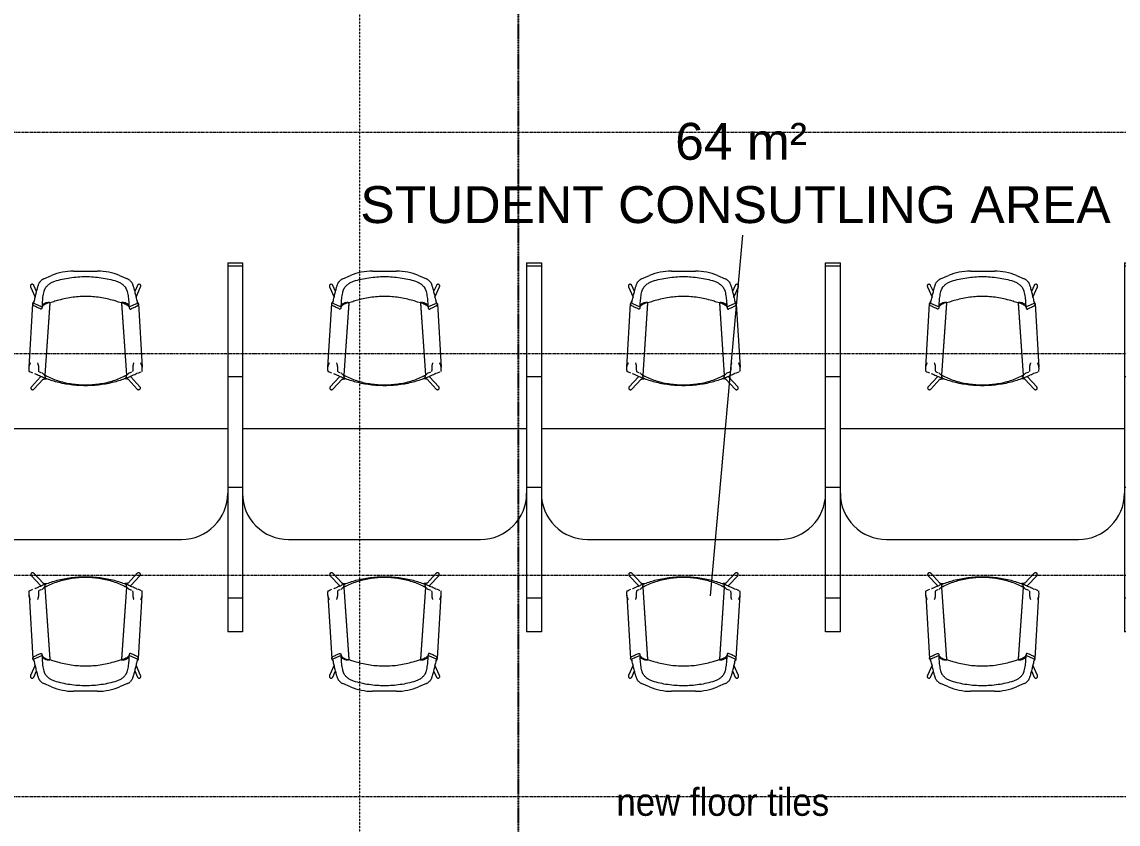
# Model space of a CAD drawing. Header units: millimetres. Extents: x -44657 to 28812, y -28146 to 16565.
# Drawn here: x -26081 to -20140, y -12626 to -8277 of the extents above; entities that cross this region are included whole.
import ezdxf

# ---------------------------------------------------------------- set-up
doc = ezdxf.new("R2010")
doc.units = ezdxf.units.MM
for name, pattern in [('1000 Dashed', [2, 1, -1]), ('Dash 1_5mm', [3, 1.5, -1.5]), ('Grid Line', [22.225, 12.7, -3.175, 3.175, -3.175])]:
    doc.linetypes.add(name, pattern=pattern)
for name, color, linetype, lineweight in [('A-AREA-IDEN', 2, 'Continuous', 5), ('A-DETL', 90, 'Continuous', 5), ('G-ANNO-SYMB', 111, 'Continuous', 5), ('G-ANNO-TEXT', 231, 'Continuous', 5), ('I-FURN', 30, 'Continuous', 5), ('S-GRID', 1, 'Continuous', 5)]:
    doc.layers.add(name, color=color, linetype=linetype, lineweight=lineweight)
doc.styles.add('Arial_1', font='arial.ttf', dxfattribs={"height": 200})
doc.styles.add('Arial_5', font='arial.ttf', dxfattribs={"width": 0.9, "height": 150})
pattern_1 = [(180, (-1540, 0), (-7e-14, -600), []), (270, (-1540, 0), (1200, 7e-14), [])]
pattern_2 = [(0, (0, 0), (0, 600), []), (90, (0, 0), (-1200, 7e-14), [])]
pattern_3 = [(0, (-1620, 0), (0, 600), []), (90, (-1620, 0), (-1200, 7e-14), [])]

# ---------------------------------------------------------------- blocks, each defined once
blk = doc.blocks.new('PD01 - Quiet pods - 1650mm H panel_ 750mm off the floor 700mm deep worktop - Quiet Pods-1038151-NEW PROPOSED GROUND STOREY PLAN _White Box_')
at = {"layer": 'I-FURN'}
h = blk.add_hatch(dxfattribs=at)
h.set_pattern_fill('FP_51', color=255, style=0, pattern_type=2)
h.set_pattern_definition([(0, (-3240, 0), (0, 600), []), (90, (-3240, 0), (-1200, 7e-14), [])])
h.paths.add_polyline_path([(-4780, 2250), (-4860, 2250), (-4860, 250), (-4780, 250), (-4780, 2046.8)])
h = blk.add_hatch(dxfattribs=at)
h.set_pattern_fill('FP_50', color=255, style=0, pattern_type=2)
h.set_pattern_definition(pattern_3)
h.paths.add_polyline_path([(-3160, 2250), (-3240, 2250), (-3240, 250), (-3160, 250), (-3160, 2046.8)])
h = blk.add_hatch(dxfattribs=at)
h.set_pattern_fill('FP_49', color=255, style=0, pattern_type=2)
h.set_pattern_definition(pattern_2)
h.paths.add_polyline_path([(-1540, 2250), (-1620, 2250), (-1620, 250), (-1540, 250), (-1540, 2046.8)])
h = blk.add_hatch(dxfattribs=at)
h.set_pattern_fill('FP_48', color=255, style=0, pattern_type=2)
h.set_pattern_definition(pattern_1)
h.paths.add_polyline_path([(80, 2250), (0, 2250), (0, 250), (80, 250), (80, 2046.8)])
at = {"layer": 'I-FURN', "color": 31}
for p, q in [((-4860, 2250), (-4780, 2250)), ((-4860, 250), (-4860, 2250)), ((-4780, 250), (-4780, 2250)), ((-3240, 2250), (-3160, 2250)), ((-3240, 250), (-3240, 2250)), ((-3160, 250), (-3160, 2250)), ((-1620, 2250), (-1540, 2250)), ((-1620, 250), (-1620, 2250)), ((-1540, 250), (-1540, 2250)), ((0, 2250), (80, 2250)), ((0, 2250), (0, 250)), ((80, 2250), (80, 250)), ((-3490, 1750), (-4530, 1750)), ((-1870, 1750), (-2910, 1750)), ((-250, 1750), (-1290, 1750)), ((-4780, 1150), (-3240, 1150)), ((-3160, 1150), (-1620, 1150)), ((-1540, 1150), (0, 1150)), ((-4780, 250), (-4860, 250)), ((-3160, 250), (-3240, 250)), ((-1540, 250), (-1620, 250)), ((80, 250), (0, 250))]:
    blk.add_line(p, q, dxfattribs=at)
for centre, start, end in [((-4530, 1500), 90, 180), ((-3490, 1500), 360, 90), ((-2910, 1500), 90, 180), ((-1870, 1500), 360, 90), ((-1290, 1500), 90, 180), ((-250, 1500), 360, 90)]:
    blk.add_arc(centre, 250, start, end, dxfattribs=at)
blk = doc.blocks.new('PD01 - Quiet pods - 1650mm H panel_ 750mm off the floor 700mm deep worktop - Quiet Pods-V54-NEW PROPOSED GROUND STOREY PLAN _White Box_')
at = {"layer": 'I-FURN'}
h = blk.add_hatch(dxfattribs=at)
h.set_pattern_fill('FP_50', color=255, style=0, pattern_type=2)
h.set_pattern_definition(pattern_3)
h.paths.add_polyline_path([(-3240, 2250), (-3240, 250), (-3160, 250), (-3160, 2250)])
h = blk.add_hatch(dxfattribs=at)
h.set_pattern_fill('FP_49', color=255, style=0, pattern_type=2)
h.set_pattern_definition(pattern_2)
h.paths.add_polyline_path([(-1620, 2250), (-1620, 250), (-1540, 250), (-1540, 2250)])
h = blk.add_hatch(dxfattribs=at)
h.set_pattern_fill('FP_48', color=255, style=0, pattern_type=2)
h.set_pattern_definition(pattern_1)
h.paths.add_polyline_path([(0, 2250), (0, 250), (80, 250), (80, 2250)])
at = {"layer": 'I-FURN', "color": 31}
for p, q in [((-3240, 2250), (-3160, 2250)), ((-3240, 250), (-3240, 2250)), ((-3160, 250), (-3160, 2250)), ((-1620, 2250), (-1540, 2250)), ((-1620, 250), (-1620, 2250)), ((-1540, 250), (-1540, 2250)), ((0, 2250), (80, 2250)), ((0, 2250), (0, 250)), ((80, 2250), (80, 250)), ((-3490, 1750), (-4530, 1750)), ((-1870, 1750), (-2910, 1750)), ((-250, 1750), (-1290, 1750)), ((-4780, 1150), (-3240, 1150)), ((-3160, 1150), (-1620, 1150)), ((-1540, 1150), (0, 1150)), ((-3160, 250), (-3240, 250)), ((-1540, 250), (-1620, 250)), ((80, 250), (0, 250))]:
    blk.add_line(p, q, dxfattribs=at)
for centre, start, end in [((-4530, 1500), 90, 180), ((-3490, 1500), 360, 90), ((-2910, 1500), 90, 180), ((-1870, 1500), 360, 90), ((-1290, 1500), 90, 180), ((-250, 1500), 360, 90)]:
    blk.add_arc(centre, 250, start, end, dxfattribs=at)
blk = doc.blocks.new('Coalesse_Bindu_LowBackGuestChair - FABRIC-1126159-NEW PROPOSED GROUND STOREY PLAN _White Box_')
at = {"layer": 'I-FURN', "color": 253}
for p, q in [((-294.2, 279.3), (-244.1, 225.2)), ((-230.1, 238.2), (-280.2, 292.3)), ((280.2, 292.3), (230.1, 238.2)), ((244.1, 225.2), (294.2, 279.3)), ((-194.5, -175), (-221.2, 216.6)), ((-194.5, -174.2), (-221.2, 216.6)), ((194.5, -175), (221.2, 216.6)), ((194.5, -174.2), (221.2, 216.6)), ((-286.3, -169.4), (-306.6, 172.7)), ((306.6, 172.7), (286.3, -169.4)), ((-194.5, -175), (-178.8, -179.9)), ((178.8, -179.9), (194.5, -175)), ((-273.2, -206.3), (-298, -262.4)), ((-280.6, -270.1), (-265.8, -236.6)), ((265.8, -236.6), (280.6, -270.1)), ((298, -262.4), (273.2, -206.3)), ((-184.3, -323.3), (-226.7, -305.3)), ((65.1, -347.5), (-65.1, -347.5)), ((226.7, -305.3), (184.3, -323.3))]:
    blk.add_line(p, q, dxfattribs=at)
at = {"layer": 'I-FURN', "color": 253, "flags": 128}
for points in [[(-280.1, 292.2), (-281.9, 293.7), (-284, 294.8), (-286.2, 295.4), (-288.5, 295.4), (-290.8, 294.8), (-292.8, 293.7), (-294.5, 292.2), (-295.8, 290.3), (-296.6, 288.1), (-296.8, 285.8)], [(-296.8, 285.8), (-296.5, 283.5), (-295.6, 281.3), (-294.2, 279.4)], [(-231.2, 239.1), (-231.1, 239.1), (-230.9, 239), (-230.5, 238.8), (-230, 238.7), (-229.4, 238.5), (-228.7, 238.3), (-227.9, 238.1), (-227, 237.9), (-226.1, 237.7), (-225, 237.4), (-223.9, 237.2), (-222.7, 237), (-221.5, 236.9), (-220.1, 236.7), (-218.8, 236.5), (-217.3, 236.3), (-215.9, 236.1), (-214.3, 236), (-212.7, 235.8)], [(231.2, 239.1), (231.1, 239.1), (230.9, 239), (230.5, 238.8), (230, 238.7), (229.4, 238.5), (228.7, 238.3), (227.9, 238.1), (227, 237.9), (226.1, 237.7), (225, 237.4), (223.9, 237.2), (222.7, 237), (221.5, 236.9), (220.1, 236.7), (218.8, 236.5), (217.3, 236.3), (215.9, 236.1), (214.3, 236), (212.7, 235.8)], [(296.8, 285.8), (296.6, 288.1), (295.8, 290.3), (294.5, 292.2), (292.8, 293.7), (290.8, 294.8), (288.5, 295.4), (286.2, 295.4), (284, 294.8), (281.9, 293.7), (280.1, 292.2)], [(294.2, 279.4), (295.6, 281.3), (296.5, 283.5), (296.8, 285.8)], [(-300.4, 199.7), (-294, 202.6), (-285.7, 205.5), (-275.7, 208.3)], [(-236.9, 204.4), (-242.4, 202.5), (-247.2, 200.6), (-251, 198.7)], [(-244.1, 225.2), (-242.9, 224.1), (-241.7, 223.2)], [(244.1, 225.2), (242.9, 224.1), (241.7, 223.2)], [(254.1, 196.8), (251, 198.7), (247.2, 200.6), (242.4, 202.5)], [(285.7, 205.5), (294, 202.6), (300.4, 199.7), (305.2, 196.8)], [(-235.2, -154), (-259.7, -163.9), (-280.6, -173.2)], [(-233.9, -175.2), (-234.1, -169.4), (-234.4, -163.6)], [(234.4, -163.6), (234.1, -169.4), (233.9, -175.2)], [(280.6, -173.2), (256.4, -162.5), (235.2, -154)], [(-297.6, -261.5), (-298.5, -263.8), (-298.9, -266.2)], [(-298.9, -266.2), (-298.7, -268.6), (-298, -270.9), (-296.8, -272.9), (-295.1, -274.5), (-293.1, -275.6), (-290.9, -276.2), (-288.6, -276.2), (-286.3, -275.6), (-284.2, -274.5), (-282.4, -272.9), (-281, -270.9), (-280.6, -270.1)], [(280.6, -270.1), (281, -270.9), (282.4, -272.9), (284.2, -274.5), (286.3, -275.6), (288.6, -276.2), (290.9, -276.2), (293.1, -275.6), (295.1, -274.5), (296.8, -272.9), (298, -270.9), (298.7, -268.6), (298.9, -266.2)], [(298.9, -266.2), (298.5, -263.8), (297.6, -261.5)]]:
    blk.add_lwpolyline(points, dxfattribs=at)
at = {"layer": 'I-FURN', "color": 253}
for centre, radius, start, end in [((-206.8, -258.5), 50.9, 225.91344, 247), ((206.8, -258.5), 50.9, 293, 314.08656), ((-65.1, -42.3), 305.2, 247, 270), ((65.1, -42.3), 305.2, 270, 293)]:
    blk.add_arc(centre, radius, start, end, dxfattribs=at)
for points in [[(-217.3, 233.7), (-207.2, 237.7), (-186.6, 245.2), (-165.5, 251.4), (-154.9, 254.3)], [(154.9, 254.3), (165.5, 251.4), (186.6, 245.2), (207.2, 237.7), (217.3, 233.7)], [(-305.2, 196.8), (-305.8, 196.2), (-306.8, 191.3), (-306.8, 179.9), (-306.6, 173.3)], [(-271.4, 210), (-272.1, 209.6), (-273.6, 209), (-275, 208.5), (-275.7, 208.3)], [(-236.9, 204.4), (-235.3, 205.2), (-231.8, 207.6), (-227.9, 211.7), (-225.9, 214.1)], [(-217.3, 233.7), (-219.1, 232.9), (-222.8, 231.4), (-226.3, 229.8), (-228, 229)], [(-225.9, 214.1), (-225.8, 214.2), (-225.5, 214.5), (-224.7, 215), (-223.7, 215.5), (-222.5, 216.1), (-221.7, 216.4), (-221.2, 216.6)], [(-221.2, 216.6), (-221, 217.8), (-220.4, 220.4), (-219.9, 222.9), (-219.6, 224.2)], [(-221.2, 216.6), (-221, 217.8), (-220.4, 220.4), (-219.9, 222.9), (-219.6, 224.2)], [(-212.7, 220.3), (-214.1, 219.6), (-216.9, 218.3), (-219.8, 217.2), (-221.2, 216.6)], [(-219.6, 224.2), (-219.3, 225.9), (-218.5, 229.1), (-217.7, 232.2), (-217.3, 233.7)], [(-219.6, 224.2), (-219.3, 225.9), (-218.5, 229.1), (-217.7, 232.2), (-217.3, 233.7)], [(-209.7, 221.8), (-210.2, 221.5), (-211.2, 221), (-212.2, 220.5), (-212.7, 220.3)], [(212.7, 220.3), (212.2, 220.5), (211.2, 221), (210.2, 221.5), (209.7, 221.8)], [(221.2, 216.6), (219.8, 217.2), (216.9, 218.3), (214.1, 219.6), (212.7, 220.3)], [(217.3, 233.7), (217.7, 232.2), (218.5, 229.1), (219.3, 225.9), (219.6, 224.2)], [(228, 229), (226.3, 229.8), (222.8, 231.4), (219.1, 232.9), (217.3, 233.7)], [(217.3, 233.7), (217.7, 232.2), (218.5, 229.1), (219.3, 225.9), (219.6, 224.2)], [(219.6, 224.2), (219.9, 222.9), (220.4, 220.4), (221, 217.8), (221.2, 216.6)], [(219.6, 224.2), (219.9, 222.9), (220.4, 220.4), (221, 217.8), (221.2, 216.6)], [(221.2, 216.6), (221.7, 216.4), (222.5, 216.1), (223.7, 215.5), (224.7, 215), (225.5, 214.5), (225.8, 214.2), (225.9, 214.1)], [(225.9, 214.1), (227.9, 211.7), (231.8, 207.6), (235.3, 205.2), (236.9, 204.4)], [(275.7, 208.3), (275, 208.5), (273.6, 209), (272.1, 209.6), (271.4, 210)], [(305.2, 196.8), (305.8, 196.2), (306.8, 191.3), (306.8, 179.9), (306.6, 173.3)], [(-286.3, -169.6), (-286.2, -170.4), (-286, -171.8), (-285.8, -172.6), (-285.7, -172.8)], [(-243.4, -142.1), (-249.7, -144.9), (-262.2, -150.5), (-274.4, -156.5), (-280.5, -159.6)], [(-236, -151.6), (-236.1, -151.2), (-236.4, -150.1), (-236.7, -148.1), (-236.8, -147)], [(-199.6, -175), (-204.5, -173.7), (-213.5, -170.9), (-224, -165.6), (-231.6, -159.2), (-234.8, -154.2), (-236, -151.6)], [(-234.4, -163.6), (-234.4, -161.5), (-234.6, -157.9), (-234.9, -154.6), (-235.1, -154), (-235.2, -154)], [(-225.3, -236.7), (-227.7, -226.8), (-231.5, -206.5), (-233.4, -185.7), (-233.9, -175.2)], [(-218.5, -173.7), (-216.6, -174.4), (-212.3, -175.5), (-205, -176.9), (-199.4, -177.6), (-196.4, -177.9)], [(-196.3, -177.1), (-195.7, -176.1), (-195.1, -175.1), (-194.5, -174.2)], [(-196, -178.3), (-195.5, -177.2), (-195, -176.1), (-194.5, -175)], [(196.3, -177.1), (195.7, -176.1), (195.1, -175.1), (194.5, -174.2)], [(194.5, -175), (195, -176.1), (195.5, -177.2), (196, -178.3)], [(196.4, -177.9), (199.4, -177.6), (205, -176.9), (212.3, -175.5), (216.6, -174.4), (218.5, -173.7)], [(199.6, -175), (204.5, -173.7), (213.5, -170.9), (224, -165.6), (231.6, -159.2), (234.8, -154.2), (236, -151.6)], [(233.9, -175.2), (233.4, -185.7), (231.5, -206.5), (227.7, -226.8), (225.3, -236.7)], [(235.2, -154), (235.1, -154), (234.9, -154.6), (234.6, -157.9), (234.4, -161.5), (234.4, -163.6)], [(236, -151.6), (236.1, -151.2), (236.4, -150.1), (236.7, -148.1), (236.8, -147)], [(243.4, -142.1), (249.7, -144.9), (262.2, -150.5), (274.4, -156.5), (280.5, -159.6)], [(286.3, -169.6), (286.2, -170.4), (286, -171.8), (285.8, -172.6), (285.7, -172.8)], [(286.2, -168.4), (286.3, -168.8), (286.3, -169.2), (286.3, -169.6)], [(-261.4, -253.4), (-263.5, -245.6), (-267.5, -229.9), (-273.3, -206.3), (-276.9, -190.5), (-278.7, -182.6)], [(-178.8, -179.9), (-174.6, -181.1), (-166.4, -183.7), (-158.2, -186.2), (-154, -187.4)], [(-154, -187.4), (-141.6, -191.2), (-116.6, -197.7), (-78.1, -204.8), (-39.2, -209), (0, -210.5), (39.2, -209), (78.1, -204.8), (116.6, -197.7), (141.6, -191.2), (154, -187.4)], [(154, -187.4), (158.2, -186.2), (166.4, -183.7), (174.6, -181.1), (178.8, -179.9)], [(278.7, -182.6), (276.9, -190.5), (273.3, -206.3), (267.5, -229.9), (263.5, -245.6), (261.4, -253.4)], [(-257.1, -267.8), (-258.1, -264.8), (-259.8, -259.3), (-261, -255.1), (-261.4, -253.4)], [(-254.9, -274.2), (-255.3, -273.1), (-256, -270.9), (-256.7, -268.9), (-257.1, -267.8)], [(-199.7, -275.8), (-202, -273.9), (-206.4, -270), (-210.2, -265.7), (-212, -263.6)], [(-167.6, -292.7), (-173.5, -290.9), (-184.8, -286.2), (-194.9, -279.6), (-199.7, -275.8)], [(199.7, -275.8), (194.9, -279.6), (184.8, -286.2), (173.5, -290.9), (167.6, -292.7)], [(212, -263.6), (210.2, -265.7), (206.4, -270), (202, -273.9), (199.7, -275.8)], [(257.1, -267.8), (256.7, -268.9), (256, -270.9), (255.3, -273.1), (254.9, -274.2)], [(261.4, -253.4), (261, -255.1), (259.8, -259.3), (258.1, -264.8), (257.1, -267.8)]]:
    blk.add_open_spline(points, degree=3, dxfattribs=at)
for points, knots in [([(209.7, 221.8), (199, 227.2), (177.2, 237), (131.8, 252.9), (72.7, 265.6), (0, 270.7), (-72.7, 265.7), (-131.8, 252.9), (-177.2, 237.1), (-199, 227.2), (-209.7, 221.8)], [0, 0, 0, 0, 0.083333, 0.166667, 0.333333, 0.5, 0.666667, 0.833333, 0.916667, 1, 1, 1, 1]), ([(-154.9, 254.3), (-142.3, 257.6), (-117, 263.3), (-65.4, 271.3), (0, 275.2), (65.4, 271.3), (117, 263.3), (142.3, 257.6), (154.9, 254.3)], [0, 0, 0, 0, 0.125, 0.25, 0.5, 0.75, 0.875, 1, 1, 1, 1]), ([(-228, 229), (-234.1, 226.3), (-245.6, 221.2), (-261.7, 214.4), (-269, 211.3), (-271.4, 210)], [-1, -1, -1, -1, -0.7, -0.4, 0, 0, 0, 0]), ([(-255.7, 172), (-255.9, 177.6), (-255.9, 186.3), (-255.3, 194.3), (-254.6, 196.4), (-254.1, 196.8)], [0, 0, 0, 0, 0.4, 0.7, 1, 1, 1, 1]), ([(271.4, 210), (269.6, 211), (264, 213.4), (249.3, 219.6), (236.1, 225.4), (228, 229)], [-1, -1, -1, -1, -0.7, -0.4, 0, 0, 0, 0]), ([(255.7, 172), (255.8, 176.2), (255.9, 183.9), (255.5, 193.3), (254.7, 196.3), (254.1, 196.8)], [-1, -1, -1, -1, -0.7, -0.4, 0, 0, 0, 0]), ([(-306.6, 173.3), (-306.6, 172.2), (-306.4, 170.5), (-305.9, 168.3), (-305.5, 166.6), (-305, 164.9), (-304.2, 162.6), (-303.2, 159.7), (-301.8, 156.3), (-300.4, 152.9), (-299.4, 150.6), (-298.9, 149.5)], [0, 0, 0, 0, 0.142857, 0.214286, 0.285714, 0.357143, 0.428571, 0.571429, 0.714286, 0.857143, 1, 1, 1, 1]), ([(-260.7, 149.5), (-260.4, 150.5), (-259.7, 152.7), (-258.7, 156), (-257.7, 159.2), (-257, 162.2), (-256.5, 164.3), (-256.3, 165.5), (-256.2, 166.3), (-256, 167.3), (-255.8, 168.5), (-255.7, 170.1), (-255.7, 171.3), (-255.7, 172)], [0, 0, 0, 0, 0.142857, 0.285714, 0.428571, 0.571429, 0.678571, 0.705357, 0.732143, 0.785714, 0.839286, 0.892857, 1, 1, 1, 1]), ([(260.7, 149.5), (260.2, 151.1), (259.5, 153.1), (258.8, 155.6), (258.3, 157.2), (257.6, 159.5), (256.9, 162.5), (256.2, 165.7), (255.8, 168.9), (255.7, 171), (255.7, 172)], [-1, -1, -1, -1, -0.785714, -0.732143, -0.678571, -0.571429, -0.428571, -0.285714, -0.142857, 0, 0, 0, 0]), ([(306.6, 173.3), (306.6, 172.2), (306.4, 170.5), (305.9, 168.3), (305.5, 166.6), (305, 164.9), (304.2, 162.6), (303.2, 159.7), (301.8, 156.3), (300.4, 152.9), (299.4, 150.6), (298.9, 149.5)], [-1, -1, -1, -1, -0.857143, -0.785714, -0.714286, -0.642857, -0.571429, -0.428571, -0.285714, -0.142857, 0, 0, 0, 0]), ([(-286.2, -168.4), (-286.3, -168.5), (-286.3, -168.9), (-286.3, -169.3), (-286.3, -169.6)], [0.8571429, 0.8571429, 0.8571429, 0.8571429, 0.8928571, 1, 1, 1, 1]), ([(-280.5, -159.6), (-280.8, -159.8), (-281.3, -160.1), (-281.8, -160.5), (-282.2, -160.8), (-282.5, -161.2), (-282.9, -161.5), (-283.2, -161.9), (-283.5, -162.3), (-283.7, -162.7), (-284.1, -163.2), (-284.6, -164.1), (-285.2, -165.3), (-285.7, -166.3), (-285.9, -166.9), (-286, -167.2), (-286.1, -167.7), (-286.2, -168), (-286.2, -168.2)], [0, 0, 0, 0, 0.0714286, 0.1071429, 0.1428571, 0.1785714, 0.2142857, 0.25, 0.2857143, 0.3214286, 0.3571429, 0.4285714, 0.5714286, 0.6785714, 0.7053571, 0.7321429, 0.7857143, 0.8392857, 0.8392857, 0.8392857, 0.8392857]), ([(-285.7, -172.8), (-284.8, -175.3), (-282.8, -178.7), (-280, -181.7), (-279, -182.7)], [0, 0, 0, 0, 0.2, 0.3051162, 0.3051162, 0.3051162, 0.3051162]), ([(-278.7, -182.6), (-279.6, -178.3), (-280.6, -174), (-280.7, -173.2), (-280.6, -173.3)], [-1, -1, -1, -1, -0.5, -0.25, -0.25, -0.25, -0.25]), ([(-236.8, -147), (-236.8, -146.6), (-237, -146), (-237.4, -145.1), (-237.8, -144.4), (-238.1, -144), (-238.4, -143.7), (-238.7, -143.5), (-238.8, -143.3), (-239, -143.1), (-239.2, -143), (-239.3, -142.9), (-239.6, -142.6), (-239.9, -142.4), (-240.2, -142.3), (-240.6, -142.1), (-241, -142), (-241.5, -141.8), (-241.9, -141.8), (-242.3, -141.8), (-242.8, -141.9), (-243.2, -142), (-243.4, -142.1)], [0, 0, 0, 0, 0.142857, 0.285714, 0.357143, 0.428571, 0.464286, 0.5, 0.535714, 0.553571, 0.571429, 0.598214, 0.625, 0.678571, 0.705357, 0.732143, 0.785714, 0.839286, 0.859375, 0.892857, 0.946429, 1, 1, 1, 1]), ([(-234.5, -161.7), (-233.8, -163.4), (-231.7, -166.6), (-226.4, -170.7), (-221.4, -172.8), (-218.5, -173.7)], [0.2569468, 0.2569468, 0.2569468, 0.2569468, 0.5, 0.75, 1, 1, 1, 1]), ([(-194.5, -174.2), (-195.4, -174.4), (-196.6, -174.7), (-197.9, -175), (-198.8, -175.1), (-199.3, -175.1), (-199.6, -175)], [0, 0, 0, 0, 0.4, 0.55, 0.7, 1, 1, 1, 1]), ([(194.5, -174.2), (195.2, -174.4), (196.5, -174.7), (198.4, -175.1), (199.3, -175.1), (199.6, -175)], [-1, -1, -1, -1, -0.7, -0.4, 0, 0, 0, 0]), ([(218.5, -173.7), (221.4, -172.8), (226.4, -170.7), (231.7, -166.6), (233.8, -163.4), (234.5, -161.7)], [0, 0, 0, 0, 0.25, 0.5, 0.7430532, 0.7430532, 0.7430532, 0.7430532]), ([(236.8, -147), (236.8, -146.6), (237, -146), (237.4, -145.1), (237.8, -144.4), (238.1, -144), (238.4, -143.7), (238.7, -143.5), (238.8, -143.3), (239, -143.1), (239.1, -143), (239.3, -142.9), (239.5, -142.8), (239.7, -142.6), (240, -142.4), (240.2, -142.3), (240.3, -142.2), (240.5, -142.2), (240.7, -142.1), (241, -142), (241.4, -141.9), (241.6, -141.8), (241.8, -141.8), (242, -141.8), (242.3, -141.8), (242.7, -141.9), (243.2, -142), (243.4, -142.1)], [-1, -1, -1, -1, -0.857143, -0.714286, -0.642857, -0.571429, -0.535714, -0.5, -0.464286, -0.446429, -0.428571, -0.410714, -0.392857, -0.357143, -0.321429, -0.303571, -0.285714, -0.267857, -0.25, -0.214286, -0.178571, -0.160714, -0.142857, -0.125, -0.107143, -0.071429, 0, 0, 0, 0]), ([(280.6, -173.3), (280.7, -173.2), (280.6, -174), (279.6, -178.3), (278.7, -182.6)], [-0.75, -0.75, -0.75, -0.75, -0.5, 0, 0, 0, 0]), ([(285.7, -172.8), (284.3, -176.5), (282.1, -179.8), (279, -182.7), (279, -182.7)], [-1, -1, -1, -1, -0.7, -0.6948838, -0.6948838, -0.6948838, -0.6948838]), ([(280.5, -159.6), (280.8, -159.8), (281.2, -160), (281.7, -160.4), (282, -160.7), (282.2, -160.9), (282.5, -161.1), (282.9, -161.5), (283.2, -162), (283.4, -162.3), (283.6, -162.5), (283.9, -163), (284.4, -163.7), (284.9, -164.7), (285.3, -165.4), (285.6, -166.2), (285.9, -167), (286.1, -167.6), (286.2, -168), (286.2, -168.1)], [-1, -1, -1, -1, -0.9464286, -0.8928571, -0.8660714, -0.8526786, -0.8392857, -0.7857143, -0.7321429, -0.71875, -0.7053571, -0.6785714, -0.5714286, -0.5, -0.4285714, -0.3571429, -0.2857143, -0.2142857, -0.1665205, -0.1665205, -0.1665205, -0.1665205]), ([(-212, -263.6), (-214, -261), (-216.8, -257.1), (-219.6, -252), (-221, -249), (-222, -246.6), (-222.9, -244.4), (-224.2, -240.8), (-225, -238.2), (-225.3, -236.7)], [0, 0, 0, 0, 0.25, 0.375, 0.5, 0.5625, 0.625, 0.75, 1, 1, 1, 1]), ([(225.3, -236.7), (225, -238.2), (224.2, -240.8), (222.9, -244.4), (222, -246.6), (221.3, -248.4), (220.4, -250.2), (219.2, -252.6), (216.8, -257.1), (214, -261), (212, -263.6)], [0, 0, 0, 0, 0.25, 0.375, 0.4375, 0.5, 0.5625, 0.625, 0.75, 1, 1, 1, 1]), ([(-242.2, -295), (-244.2, -293), (-247, -289.8), (-250, -285.1), (-252.6, -280.3), (-254.2, -276.7), (-254.9, -274.2)], [-1, -1, -1, -1, -0.666667, -0.5, -0.333333, 0, 0, 0, 0]), ([(167.6, -292.7), (154.1, -296.9), (126.7, -304.1), (70.9, -314.7), (0, -319.9), (-70.9, -314.7), (-126.7, -304.1), (-154.1, -296.9), (-167.6, -292.7)], [0, 0, 0, 0, 0.125, 0.25, 0.5, 0.75, 0.875, 1, 1, 1, 1]), ([(254.9, -274.2), (254.2, -276.7), (252.6, -280.3), (250, -285.1), (247, -289.8), (244.2, -293), (242.2, -295)], [-1, -1, -1, -1, -0.666667, -0.5, -0.333333, 0, 0, 0, 0])]:
    blk.add_open_spline(points, degree=3, knots=knots, dxfattribs=at)
blk = doc.blocks.new('Coalesse_Bindu_LowBackGuestChair - FABRIC-V28-NEW PROPOSED GROUND STOREY PLAN _White Box_')
at = {"layer": 'I-FURN', "color": 253}
for p, q in [((-226.7, 305.3), (-184.3, 323.3)), ((-65.1, 347.5), (65.1, 347.5)), ((184.3, 323.3), (226.7, 305.3)), ((-298, 262.4), (-273.2, 206.3)), ((-265.8, 236.6), (-280.6, 270.1)), ((280.6, 270.1), (265.8, 236.6)), ((273.2, 206.3), (298, 262.4)), ((-178.8, 179.9), (-194.5, 175)), ((194.5, 175), (178.8, 179.9)), ((-286.3, 169.4), (-306.6, -172.7)), ((-221.2, -216.6), (-194.5, 175)), ((-221.2, -216.6), (-194.5, 174.2)), ((221.2, -216.6), (194.5, 175)), ((221.2, -216.6), (194.5, 174.2)), ((306.6, -172.7), (286.3, 169.4)), ((-244.1, -225.2), (-294.2, -279.3)), ((294.2, -279.3), (244.1, -225.2)), ((-280.2, -292.3), (-230.1, -238.2)), ((230.1, -238.2), (280.2, -292.3))]:
    blk.add_line(p, q, dxfattribs=at)
at = {"layer": 'I-FURN', "color": 253, "flags": 128}
for points in [[(-280.6, 270.1), (-281, 270.9), (-282.4, 272.9), (-284.2, 274.5), (-286.3, 275.6), (-288.6, 276.2), (-290.9, 276.2), (-293.1, 275.6), (-295.1, 274.5), (-296.8, 272.9), (-298, 270.9), (-298.7, 268.6), (-298.9, 266.2)], [(-298.9, 266.2), (-298.5, 263.8), (-297.6, 261.5)], [(298.9, 266.2), (298.7, 268.6), (298, 270.9), (296.8, 272.9), (295.1, 274.5), (293.1, 275.6), (290.9, 276.2), (288.6, 276.2), (286.3, 275.6), (284.2, 274.5), (282.4, 272.9), (281, 270.9), (280.6, 270.1)], [(297.6, 261.5), (298.5, 263.8), (298.9, 266.2)], [(-280.6, 173.2), (-256.4, 162.5), (-235.2, 154)], [(-234.4, 163.6), (-234.1, 169.4), (-233.9, 175.2)], [(233.9, 175.2), (234.1, 169.4), (234.4, 163.6)], [(235.2, 154), (259.7, 163.9), (280.6, 173.2)], [(-275.7, -208.3), (-285.7, -205.5), (-294, -202.6), (-300.4, -199.7)], [(-251, -198.7), (-247.2, -200.6), (-242.4, -202.5), (-236.9, -204.4)], [(-244.1, -225.2), (-242.9, -224.1), (-241.7, -223.2)], [(-231.2, -239.1), (-231.1, -239.1), (-230.9, -239), (-230.5, -238.8), (-230, -238.7), (-229.4, -238.5), (-228.7, -238.3), (-227.9, -238.1), (-227, -237.9), (-226.1, -237.7), (-225, -237.4), (-223.9, -237.2), (-222.7, -237), (-221.5, -236.9), (-220.1, -236.7), (-218.8, -236.5), (-217.3, -236.3), (-215.9, -236.1), (-214.3, -236), (-212.7, -235.8)], [(231.2, -239.1), (231.1, -239.1), (230.9, -239), (230.5, -238.8), (230, -238.7), (229.4, -238.5), (228.7, -238.3), (227.9, -238.1), (227, -237.9), (226.1, -237.7), (225, -237.4), (223.9, -237.2), (222.7, -237), (221.5, -236.9), (220.1, -236.7), (218.8, -236.5), (217.3, -236.3), (215.9, -236.1), (214.3, -236), (212.7, -235.8)], [(244.1, -225.2), (242.9, -224.1), (241.7, -223.2)], [(242.4, -202.5), (247.2, -200.6), (251, -198.7), (254.1, -196.8)], [(305.2, -196.8), (300.4, -199.7), (294, -202.6), (285.7, -205.5)], [(-294.2, -279.4), (-295.6, -281.3), (-296.5, -283.5), (-296.8, -285.8)], [(-296.8, -285.8), (-296.6, -288.1), (-295.8, -290.3), (-294.5, -292.2), (-292.8, -293.7), (-290.8, -294.8), (-288.5, -295.4), (-286.2, -295.4), (-284, -294.8), (-281.9, -293.7), (-280.1, -292.2)], [(280.1, -292.2), (281.9, -293.7), (284, -294.8), (286.2, -295.4), (288.5, -295.4), (290.8, -294.8), (292.8, -293.7), (294.5, -292.2), (295.8, -290.3), (296.6, -288.1), (296.8, -285.8)], [(296.8, -285.8), (296.5, -283.5), (295.6, -281.3), (294.2, -279.4)]]:
    blk.add_lwpolyline(points, dxfattribs=at)
at = {"layer": 'I-FURN', "color": 253}
for centre, radius, start, end in [((-206.8, 258.5), 50.9, 113, 134.08656), ((-65.1, 42.3), 305.2, 90, 113), ((65.1, 42.3), 305.2, 67, 90), ((206.8, 258.5), 50.9, 45.91344, 67)]:
    blk.add_arc(centre, radius, start, end, dxfattribs=at)
for points, knots in [([(-167.6, 292.7), (-154.1, 296.9), (-126.7, 304.1), (-70.9, 314.7), (0, 319.9), (70.9, 314.7), (126.7, 304.1), (154.1, 296.9), (167.6, 292.7)], [0, 0, 0, 0, 0.125, 0.25, 0.5, 0.75, 0.875, 1, 1, 1, 1]), ([(-254.9, 274.2), (-254.2, 276.7), (-252.6, 280.3), (-250, 285.1), (-247, 289.8), (-244.2, 293), (-242.2, 295)], [-1, -1, -1, -1, -0.666667, -0.5, -0.333333, 0, 0, 0, 0]), ([(-225.3, 236.7), (-225, 238.2), (-224.2, 240.8), (-222.9, 244.4), (-222, 246.6), (-221.3, 248.4), (-220.4, 250.2), (-219.2, 252.6), (-216.8, 257.1), (-214, 261), (-212, 263.6)], [0, 0, 0, 0, 0.25, 0.375, 0.4375, 0.5, 0.5625, 0.625, 0.75, 1, 1, 1, 1]), ([(212, 263.6), (214, 261), (216.8, 257.1), (219.6, 252), (221, 249), (222, 246.6), (222.9, 244.4), (224.2, 240.8), (225, 238.2), (225.3, 236.7)], [0, 0, 0, 0, 0.25, 0.375, 0.5, 0.5625, 0.625, 0.75, 1, 1, 1, 1]), ([(242.2, 295), (244.2, 293), (247, 289.8), (250, 285.1), (252.6, 280.3), (254.2, 276.7), (254.9, 274.2)], [-1, -1, -1, -1, -0.666667, -0.5, -0.333333, 0, 0, 0, 0]), ([(-279, 182.7), (-279, 182.7), (-282.1, 179.8), (-284.3, 176.5), (-285.7, 172.8)], [0.6948838, 0.6948838, 0.6948838, 0.6948838, 0.7, 1, 1, 1, 1]), ([(-280.6, 173.3), (-280.7, 173.2), (-280.6, 174), (-279.6, 178.3), (-278.7, 182.6)], [-0.75, -0.75, -0.75, -0.75, -0.5, 0, 0, 0, 0]), ([(278.7, 182.6), (279.6, 178.3), (280.6, 174), (280.7, 173.2), (280.6, 173.3)], [-1, -1, -1, -1, -0.5, -0.25, -0.25, -0.25, -0.25]), ([(279, 182.7), (280, 181.7), (282.8, 178.7), (284.8, 175.3), (285.7, 172.8)], [-0.3051162, -0.3051162, -0.3051162, -0.3051162, -0.2, 0, 0, 0, 0]), ([(-286.3, 169.6), (-286.3, 169.2), (-286.3, 168.6), (-286.1, 167.7), (-285.9, 167), (-285.6, 166.2), (-285.3, 165.4), (-284.9, 164.7), (-284.4, 163.7), (-283.9, 163), (-283.6, 162.5), (-283.4, 162.3), (-283.2, 162), (-282.9, 161.5), (-282.5, 161.1), (-282.2, 160.9), (-282, 160.7), (-281.7, 160.4), (-281.2, 160), (-280.8, 159.8), (-280.5, 159.6)], [0, 0, 0, 0, 0.142857, 0.214286, 0.285714, 0.357143, 0.428571, 0.5, 0.571429, 0.678571, 0.705357, 0.71875, 0.732143, 0.785714, 0.839286, 0.852679, 0.866071, 0.892857, 0.946429, 1, 1, 1, 1]), ([(-243.4, 142.1), (-243.2, 142), (-242.7, 141.9), (-242.3, 141.8), (-242, 141.8), (-241.8, 141.8), (-241.6, 141.8), (-241.4, 141.9), (-241, 142), (-240.7, 142.1), (-240.5, 142.2), (-240.3, 142.2), (-240.2, 142.3), (-240, 142.4), (-239.7, 142.6), (-239.5, 142.8), (-239.3, 142.9), (-239.1, 143), (-239, 143.1), (-238.8, 143.3), (-238.7, 143.5), (-238.4, 143.7), (-238.1, 144), (-237.8, 144.4), (-237.4, 145.1), (-237, 146), (-236.8, 146.6), (-236.8, 147)], [0, 0, 0, 0, 0.071429, 0.107143, 0.125, 0.142857, 0.160714, 0.178571, 0.214286, 0.25, 0.267857, 0.285714, 0.303571, 0.321429, 0.357143, 0.392857, 0.410714, 0.428571, 0.446429, 0.464286, 0.5, 0.535714, 0.571429, 0.642857, 0.714286, 0.857143, 1, 1, 1, 1]), ([(-218.5, 173.7), (-221.4, 172.8), (-226.4, 170.7), (-231.7, 166.6), (-233.8, 163.4), (-234.5, 161.7)], [0, 0, 0, 0, 0.25, 0.5, 0.7430532, 0.7430532, 0.7430532, 0.7430532]), ([(-199.6, 175), (-199.3, 175.1), (-198.4, 175.1), (-196.5, 174.7), (-195.2, 174.4), (-194.5, 174.2)], [0, 0, 0, 0, 0.4, 0.7, 1, 1, 1, 1]), ([(199.6, 175), (199.3, 175.1), (198.8, 175.1), (197.9, 175), (196.6, 174.7), (195.4, 174.4), (194.5, 174.2)], [-1, -1, -1, -1, -0.7, -0.55, -0.4, 0, 0, 0, 0]), ([(234.5, 161.7), (233.8, 163.4), (231.7, 166.6), (226.4, 170.7), (221.4, 172.8), (218.5, 173.7)], [0.2569468, 0.2569468, 0.2569468, 0.2569468, 0.5, 0.75, 1, 1, 1, 1]), ([(243.4, 142.1), (243.2, 142), (242.8, 141.9), (242.3, 141.8), (241.9, 141.8), (241.5, 141.8), (241, 142), (240.6, 142.1), (240.2, 142.3), (239.9, 142.4), (239.6, 142.6), (239.3, 142.9), (239.2, 143), (239, 143.1), (238.8, 143.3), (238.7, 143.5), (238.4, 143.7), (238.1, 144), (237.8, 144.4), (237.4, 145.1), (237, 146), (236.8, 146.6), (236.8, 147)], [-1, -1, -1, -1, -0.946429, -0.892857, -0.859375, -0.839286, -0.785714, -0.732143, -0.705357, -0.678571, -0.625, -0.598214, -0.571429, -0.553571, -0.535714, -0.5, -0.464286, -0.428571, -0.357143, -0.285714, -0.142857, 0, 0, 0, 0]), ([(286.3, 169.6), (286.3, 169.3), (286.3, 168.9), (286.2, 168.2), (286.1, 167.7), (286, 167.2), (285.9, 166.9), (285.7, 166.3), (285.2, 165.3), (284.6, 164.1), (284.1, 163.2), (283.7, 162.7), (283.5, 162.4), (283.3, 162.1), (283.1, 161.9), (282.9, 161.5), (282.5, 161.2), (282.2, 160.8), (281.8, 160.5), (281.3, 160.1), (280.8, 159.8), (280.5, 159.6)], [-1, -1, -1, -1, -0.892857, -0.839286, -0.785714, -0.732143, -0.705357, -0.678571, -0.571429, -0.428571, -0.357143, -0.321429, -0.285714, -0.267857, -0.25, -0.214286, -0.178571, -0.142857, -0.107143, -0.071429, 0, 0, 0, 0]), ([(-298.9, -149.5), (-299.4, -150.6), (-300.4, -152.9), (-301.8, -156.3), (-303.2, -159.7), (-304.2, -162.6), (-305, -164.9), (-305.5, -166.6), (-305.9, -168.3), (-306.4, -170.5), (-306.6, -172.2), (-306.6, -173.3)], [0, 0, 0, 0, 0.142857, 0.285714, 0.428571, 0.571429, 0.642857, 0.714286, 0.785714, 0.857143, 1, 1, 1, 1]), ([(-255.7, -172), (-255.7, -171), (-255.8, -168.9), (-256.1, -166.3), (-256.6, -164.1), (-257, -162), (-257.7, -159.2), (-258.7, -156), (-259.7, -152.7), (-260.4, -150.5), (-260.7, -149.5)], [0, 0, 0, 0, 0.142857, 0.285714, 0.357143, 0.428571, 0.571429, 0.714286, 0.857143, 1, 1, 1, 1]), ([(-254.1, -196.8), (-254.7, -196.3), (-255.5, -193.3), (-255.9, -183.9), (-255.8, -176.2), (-255.7, -172)], [0, 0, 0, 0, 0.4, 0.7, 1, 1, 1, 1]), ([(254.1, -196.8), (254.6, -196.4), (255.3, -194.3), (255.9, -186.3), (255.9, -177.6), (255.7, -172)], [-1, -1, -1, -1, -0.7, -0.4, 0, 0, 0, 0]), ([(255.7, -172), (255.7, -171), (255.8, -168.9), (256.1, -166.3), (256.6, -164.1), (257, -162), (257.7, -159.2), (258.7, -156), (259.7, -152.7), (260.4, -150.5), (260.7, -149.5)], [-1, -1, -1, -1, -0.857143, -0.714286, -0.642857, -0.571429, -0.428571, -0.285714, -0.142857, 0, 0, 0, 0]), ([(298.9, -149.5), (299.6, -151.1), (300.5, -153.3), (301.6, -155.9), (302.3, -157.6), (303.3, -160), (304.2, -162.6), (305, -164.9), (305.5, -166.6), (305.9, -168.3), (306.4, -170.5), (306.6, -172.2), (306.6, -173.3)], [-1, -1, -1, -1, -0.785714, -0.732143, -0.678571, -0.571429, -0.428571, -0.357143, -0.285714, -0.214286, -0.142857, 0, 0, 0, 0]), ([(-271.4, -210), (-269.6, -211), (-264, -213.4), (-249.3, -219.6), (-236.1, -225.4), (-228, -229)], [-1, -1, -1, -1, -0.7, -0.4, 0, 0, 0, 0]), ([(-209.7, -221.8), (-199, -227.2), (-177.2, -237.1), (-131.8, -252.9), (-72.7, -265.7), (0, -270.7), (72.7, -265.6), (131.8, -252.9), (177.2, -237), (199, -227.2), (209.7, -221.8)], [0, 0, 0, 0, 0.083333, 0.166667, 0.333333, 0.5, 0.666667, 0.833333, 0.916667, 1, 1, 1, 1]), ([(228, -229), (234.1, -226.3), (245.6, -221.2), (261.7, -214.4), (269, -211.3), (271.4, -210)], [-1, -1, -1, -1, -0.7, -0.4, 0, 0, 0, 0]), ([(154.9, -254.3), (142.3, -257.6), (117, -263.3), (65.4, -271.3), (0, -275.2), (-65.4, -271.3), (-117, -263.3), (-142.3, -257.6), (-154.9, -254.3)], [0, 0, 0, 0, 0.125, 0.25, 0.5, 0.75, 0.875, 1, 1, 1, 1])]:
    blk.add_open_spline(points, degree=3, knots=knots, dxfattribs=at)
for points in [[(-278.7, 182.6), (-276.9, 190.5), (-273.3, 206.3), (-267.5, 229.9), (-263.5, 245.6), (-261.4, 253.4)], [(-261.4, 253.4), (-261, 255.1), (-259.8, 259.3), (-258.1, 264.8), (-257.1, 267.8)], [(-257.1, 267.8), (-256.7, 268.9), (-256, 270.9), (-255.3, 273.1), (-254.9, 274.2)], [(-212, 263.6), (-210.2, 265.7), (-206.4, 270), (-202, 273.9), (-199.7, 275.8)], [(-199.7, 275.8), (-194.9, 279.6), (-184.8, 286.2), (-173.5, 290.9), (-167.6, 292.7)], [(167.6, 292.7), (173.5, 290.9), (184.8, 286.2), (194.9, 279.6), (199.7, 275.8)], [(199.7, 275.8), (202, 273.9), (206.4, 270), (210.2, 265.7), (212, 263.6)], [(254.9, 274.2), (255.3, 273.1), (256, 270.9), (256.7, 268.9), (257.1, 267.8)], [(257.1, 267.8), (258.1, 264.8), (259.8, 259.3), (261, 255.1), (261.4, 253.4)], [(261.4, 253.4), (263.5, 245.6), (267.5, 229.9), (273.3, 206.3), (276.9, 190.5), (278.7, 182.6)], [(-233.9, 175.2), (-233.4, 185.7), (-231.5, 206.5), (-227.7, 226.8), (-225.3, 236.7)], [(-194.5, 175), (-195, 176.1), (-195.5, 177.2), (-196, 178.3)], [(-154, 187.4), (-158.2, 186.2), (-166.4, 183.7), (-174.6, 181.1), (-178.8, 179.9)], [(154, 187.4), (141.6, 191.2), (116.6, 197.7), (78.1, 204.8), (39.2, 209), (0, 210.5), (-39.2, 209), (-78.1, 204.8), (-116.6, 197.7), (-141.6, 191.2), (-154, 187.4)], [(178.8, 179.9), (174.6, 181.1), (166.4, 183.7), (158.2, 186.2), (154, 187.4)], [(196, 178.3), (195.5, 177.2), (195, 176.1), (194.5, 175)], [(225.3, 236.7), (227.7, 226.8), (231.5, 206.5), (233.4, 185.7), (233.9, 175.2)], [(-285.7, 172.8), (-285.8, 172.6), (-286, 171.8), (-286.2, 170.4), (-286.3, 169.6)], [(-280.5, 159.6), (-274.4, 156.5), (-262.2, 150.5), (-249.7, 144.9), (-243.4, 142.1)], [(-236.8, 147), (-236.7, 148.1), (-236.4, 150.1), (-236.1, 151.2), (-236, 151.6)], [(-236, 151.6), (-234.8, 154.2), (-231.6, 159.2), (-224, 165.6), (-213.5, 170.9), (-204.5, 173.7), (-199.6, 175)], [(-235.2, 154), (-235.1, 154), (-234.9, 154.6), (-234.6, 157.9), (-234.4, 161.5), (-234.4, 163.6)], [(-196.4, 177.9), (-199.4, 177.6), (-205, 176.9), (-212.3, 175.5), (-216.6, 174.4), (-218.5, 173.7)], [(-194.5, 174.2), (-195.1, 175.1), (-195.7, 176.1), (-196.3, 177.1)], [(194.5, 174.2), (195.1, 175.1), (195.7, 176.1), (196.3, 177.1)], [(218.5, 173.7), (216.6, 174.4), (212.3, 175.5), (205, 176.9), (199.4, 177.6), (196.4, 177.9)], [(236, 151.6), (234.8, 154.2), (231.6, 159.2), (224, 165.6), (213.5, 170.9), (204.5, 173.7), (199.6, 175)], [(234.4, 163.6), (234.4, 161.5), (234.6, 157.9), (234.9, 154.6), (235.1, 154), (235.2, 154)], [(236.8, 147), (236.7, 148.1), (236.4, 150.1), (236.1, 151.2), (236, 151.6)], [(280.5, 159.6), (274.4, 156.5), (262.2, 150.5), (249.7, 144.9), (243.4, 142.1)], [(285.7, 172.8), (285.8, 172.6), (286, 171.8), (286.2, 170.4), (286.3, 169.6)], [(-306.6, -173.3), (-306.8, -179.9), (-306.8, -191.3), (-305.8, -196.2), (-305.2, -196.8)], [(306.6, -173.3), (306.8, -179.9), (306.8, -191.3), (305.8, -196.2), (305.2, -196.8)], [(-275.7, -208.3), (-275, -208.5), (-273.6, -209), (-272.1, -209.6), (-271.4, -210)], [(-225.9, -214.1), (-227.9, -211.7), (-231.8, -207.6), (-235.3, -205.2), (-236.9, -204.4)], [(-228, -229), (-226.3, -229.8), (-222.8, -231.4), (-219.1, -232.9), (-217.3, -233.7)], [(-221.2, -216.6), (-221.7, -216.4), (-222.5, -216.1), (-223.7, -215.5), (-224.7, -215), (-225.5, -214.5), (-225.8, -214.2), (-225.9, -214.1)], [(-219.6, -224.2), (-219.9, -222.9), (-220.4, -220.4), (-221, -217.8), (-221.2, -216.6)], [(-221.2, -216.6), (-219.8, -217.2), (-216.9, -218.3), (-214.1, -219.6), (-212.7, -220.3)], [(-219.6, -224.2), (-219.9, -222.9), (-220.4, -220.4), (-221, -217.8), (-221.2, -216.6)], [(-217.3, -233.7), (-217.7, -232.2), (-218.5, -229.1), (-219.3, -225.9), (-219.6, -224.2)], [(-217.3, -233.7), (-217.7, -232.2), (-218.5, -229.1), (-219.3, -225.9), (-219.6, -224.2)], [(-154.9, -254.3), (-165.5, -251.4), (-186.6, -245.2), (-207.2, -237.7), (-217.3, -233.7)], [(-212.7, -220.3), (-212.2, -220.5), (-211.2, -221), (-210.2, -221.5), (-209.7, -221.8)], [(217.3, -233.7), (207.2, -237.7), (186.6, -245.2), (165.5, -251.4), (154.9, -254.3)], [(209.7, -221.8), (210.2, -221.5), (211.2, -221), (212.2, -220.5), (212.7, -220.3)], [(212.7, -220.3), (214.1, -219.6), (216.9, -218.3), (219.8, -217.2), (221.2, -216.6)], [(219.6, -224.2), (219.3, -225.9), (218.5, -229.1), (217.7, -232.2), (217.3, -233.7)], [(219.6, -224.2), (219.3, -225.9), (218.5, -229.1), (217.7, -232.2), (217.3, -233.7)], [(217.3, -233.7), (219.1, -232.9), (222.8, -231.4), (226.3, -229.8), (228, -229)], [(221.2, -216.6), (221, -217.8), (220.4, -220.4), (219.9, -222.9), (219.6, -224.2)], [(221.2, -216.6), (221, -217.8), (220.4, -220.4), (219.9, -222.9), (219.6, -224.2)], [(225.9, -214.1), (225.8, -214.2), (225.5, -214.5), (224.7, -215), (223.7, -215.5), (222.5, -216.1), (221.7, -216.4), (221.2, -216.6)], [(236.9, -204.4), (235.3, -205.2), (231.8, -207.6), (227.9, -211.7), (225.9, -214.1)], [(271.4, -210), (272.1, -209.6), (273.6, -209), (275, -208.5), (275.7, -208.3)]]:
    blk.add_open_spline(points, degree=3, dxfattribs=at)

msp = doc.modelspace()

# ---------------------------------------------------------------- linework, layer by layer
at = {"layer": 'A-AREA-IDEN'}
msp.add_line((-22348.6, -11389.1), (-22173.6, -9433.8), dxfattribs=at)
at = {"layer": 'A-DETL', "linetype": 'Dash 1_5mm', "lineweight": 25}
msp.add_line((-23392.1, -5826.9), (-23392.1, -15342.2), dxfattribs=at)
at = {"layer": 'G-ANNO-SYMB', "linetype": '1000 Dashed'}
msp.add_line((-24251, 6013), (-24251, -26645), dxfattribs=at)
at = {"layer": 'S-GRID', "linetype": 'Grid Line'}
for p, q in [((-34973, -8875.7), (-13383.6, -8875.7)), ((-33205.6, -10075.7), (7444.6, -10075.7)), ((-34973, -11275.7), (-13383.6, -11275.7))]:
    msp.add_line(p, q, dxfattribs=at)

# ---------------------------------------------------------------- block references
at = {"layer": 'I-FURN', "color": 31, "rotation": 180}
for name, p in [('PD01 - Quiet pods - 1650mm H panel_ 750mm off the floor 700mm deep worktop - Quiet Pods-V54-NEW PROPOSED GROUND STOREY PLAN _White Box_', (-26505.6, -9332.7)), ('PD01 - Quiet pods - 1650mm H panel_ 750mm off the floor 700mm deep worktop - Quiet Pods-1038151-NEW PROPOSED GROUND STOREY PLAN _White Box_', (-21645.6, -9332.7))]:
    msp.add_blockref(name, p, dxfattribs=at)
at = {"layer": 'I-FURN', "color": 253, "rotation": 180}
for name, p in [('Coalesse_Bindu_LowBackGuestChair - FABRIC-1126159-NEW PROPOSED GROUND STOREY PLAN _White Box_', (-25735.6, -9975.7)), ('Coalesse_Bindu_LowBackGuestChair - FABRIC-1126159-NEW PROPOSED GROUND STOREY PLAN _White Box_', (-24115.6, -9975.7)), ('Coalesse_Bindu_LowBackGuestChair - FABRIC-1126159-NEW PROPOSED GROUND STOREY PLAN _White Box_', (-22495.6, -9975.7)), ('Coalesse_Bindu_LowBackGuestChair - FABRIC-1126159-NEW PROPOSED GROUND STOREY PLAN _White Box_', (-20875.6, -9975.7)), ('Coalesse_Bindu_LowBackGuestChair - FABRIC-V28-NEW PROPOSED GROUND STOREY PLAN _White Box_', (-25735.6, -11558.4)), ('Coalesse_Bindu_LowBackGuestChair - FABRIC-V28-NEW PROPOSED GROUND STOREY PLAN _White Box_', (-24115.6, -11558.4)), ('Coalesse_Bindu_LowBackGuestChair - FABRIC-V28-NEW PROPOSED GROUND STOREY PLAN _White Box_', (-22495.6, -11558.4)), ('Coalesse_Bindu_LowBackGuestChair - FABRIC-V28-NEW PROPOSED GROUND STOREY PLAN _White Box_', (-20875.6, -11558.4))]:
    msp.add_blockref(name, p, dxfattribs=at)

# ---------------------------------------------------------------- texts
at = {"layer": 'A-AREA-IDEN', "char_height": 200, "attachment_point": 1, "style": 'Arial_1'}
for s, insert, width in [('64 m²', (-22540.6, -8824.7), 881.856), ('STUDENT CONSUTLING AREA', (-24247.1, -9167.8), 5018.564)]:
    msp.add_mtext(s, dxfattribs=dict(at, insert=insert, width=width))
at = {"layer": 'G-ANNO-TEXT', "color": 7, "insert": (-22859.1, -12430.9), "char_height": 150, "width": 1399.746, "attachment_point": 1, "style": 'Arial_5', "bg_fill": 3, "box_fill_scale": 1.25, "bg_fill_color": 256, "bg_fill_true_color": 13158600, "bg_fill_transparency": 0}
msp.add_mtext('new floor tiles', dxfattribs=at)

# ---------------------------------------------------------------- next in the draw order: linework, layer by layer
at = {"layer": 'S-GRID', "linetype": 'Grid Line'}
msp.add_line((-34973, -12475.7), (-13383.6, -12475.7), dxfattribs=at)

doc.saveas('drawing.dxf')
